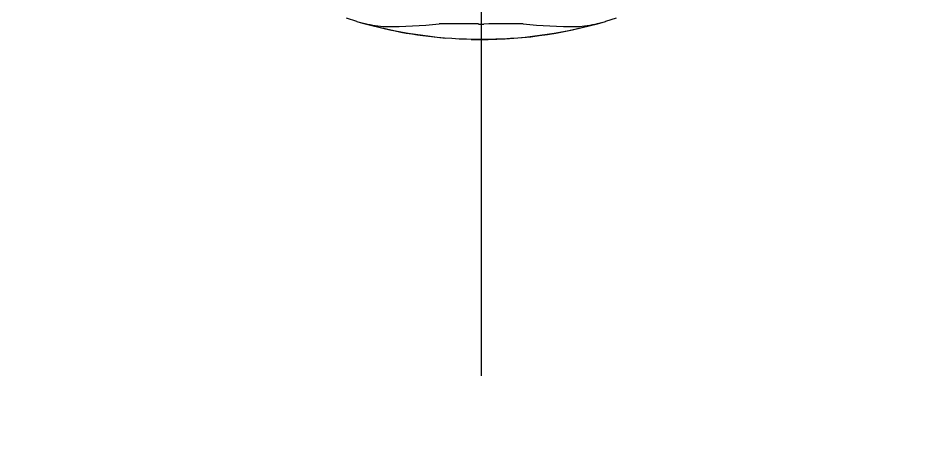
# Model space of a CAD drawing. Header units: millimetres. Extents: x -60 to 7633, y -2614 to 2146.
# Drawn here: x 3542.8 to 3566.34, y -2367.97 to -2357.21 of the extents above; entities that cross this region are included whole.
import ezdxf
from ezdxf.lldxf.tags import DXFTag

# ---------------------------------------------------------------- set-up
doc = ezdxf.new("R2010")
doc.units = ezdxf.units.MM
doc.layers.get('0').update_dxf_attribs({"color": 250})
tags = doc.linetypes.add('CENTER2', pattern=[28.575, 19.05, -3.175, 3.175, -3.175]).pattern_tags.tags
tags[10:11] = [DXFTag(74, 4), DXFTag(75, 0), DXFTag(340, '0'), DXFTag(46, 0.0), DXFTag(50, 0.0), DXFTag(44, 0.0), DXFTag(45, 0.0)]
tags[8:9] = [DXFTag(74, 4), DXFTag(75, 0), DXFTag(340, '0'), DXFTag(46, 0.0), DXFTag(50, 0.0), DXFTag(44, 0.0), DXFTag(45, 0.0)]
tags[6:7] = [DXFTag(74, 4), DXFTag(75, 0), DXFTag(340, '0'), DXFTag(46, 0.0), DXFTag(50, 0.0), DXFTag(44, 0.0), DXFTag(45, 0.0)]
tags[4:5] = [DXFTag(74, 4), DXFTag(75, 0), DXFTag(340, '0'), DXFTag(46, 0.0), DXFTag(50, 0.0), DXFTag(44, 0.0), DXFTag(45, 0.0)]

msp = doc.modelspace()

# ---------------------------------------------------------------- linework, layer by layer
at = {"linetype": 'CENTER2'}
msp.add_line((3554.771, -2326.465), (3554.771, -2366.465), dxfattribs=at)
at = {"linetype": 'Continuous'}
for p, q in [((3551.559, -2357.299), (3551.286, -2357.215)), ((3551.559, -2357.299), (3551.766, -2357.352)), ((3557.775, -2357.352), (3557.983, -2357.299)), ((3558.256, -2357.215), (3557.983, -2357.299))]:
    msp.add_line(p, q, dxfattribs=at)
for radius in [32.5, 32]:
    msp.add_circle((3554.771, -2346.465), radius, dxfattribs=at)
for centre, radius, start, end in [((3554.771, -2346.465), 11.3, 253.4863, 265.2975), ((3554.771, -2346.465), 11.3, 268.6966, 286.5137), ((3552.497, -2354.302), 3.137, 256.5172, 266.4277), ((3554.771, -2346.465), 11.294, 254.5713, 285.4287), ((3552.321, -2344.149), 13.283, 269.9193, 275.9006), ((3554.126, -2379.659), 22.302, 88.5195, 91.1307), ((3554.771, -2346.065), 11.3, 269.6542, 270.3458), ((3555.412, -2378.776), 21.418, 88.8155, 91.5343), ((3557.221, -2344.149), 13.283, 264.0994, 270.0807), ((3557.044, -2354.3), 3.139, 273.5756, 283.4795)]:
    msp.add_arc(centre, radius, start, end, dxfattribs=at)

doc.saveas('drawing.dxf')
